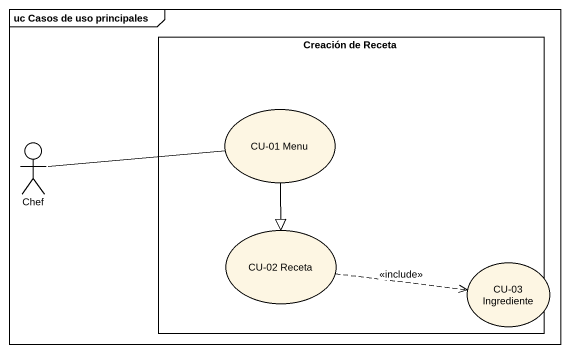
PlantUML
@startuml
mainframe uc Casos de uso principales
rectangle "Creación de Receta" as Creación_de_Receta {
  usecase "CU-01 Menu" as CU_01_Menu
  usecase "CU-02 Receta" as CU_02_Receta
}
actor Chef
usecase "CU-03 Ingrediente" as CU_03_Ingrediente
CU_01_Menu --|> CU_02_Receta
Chef -right- CU_01_Menu
CU_02_Receta .right.> CU_03_Ingrediente : <<include>>
@enduml
